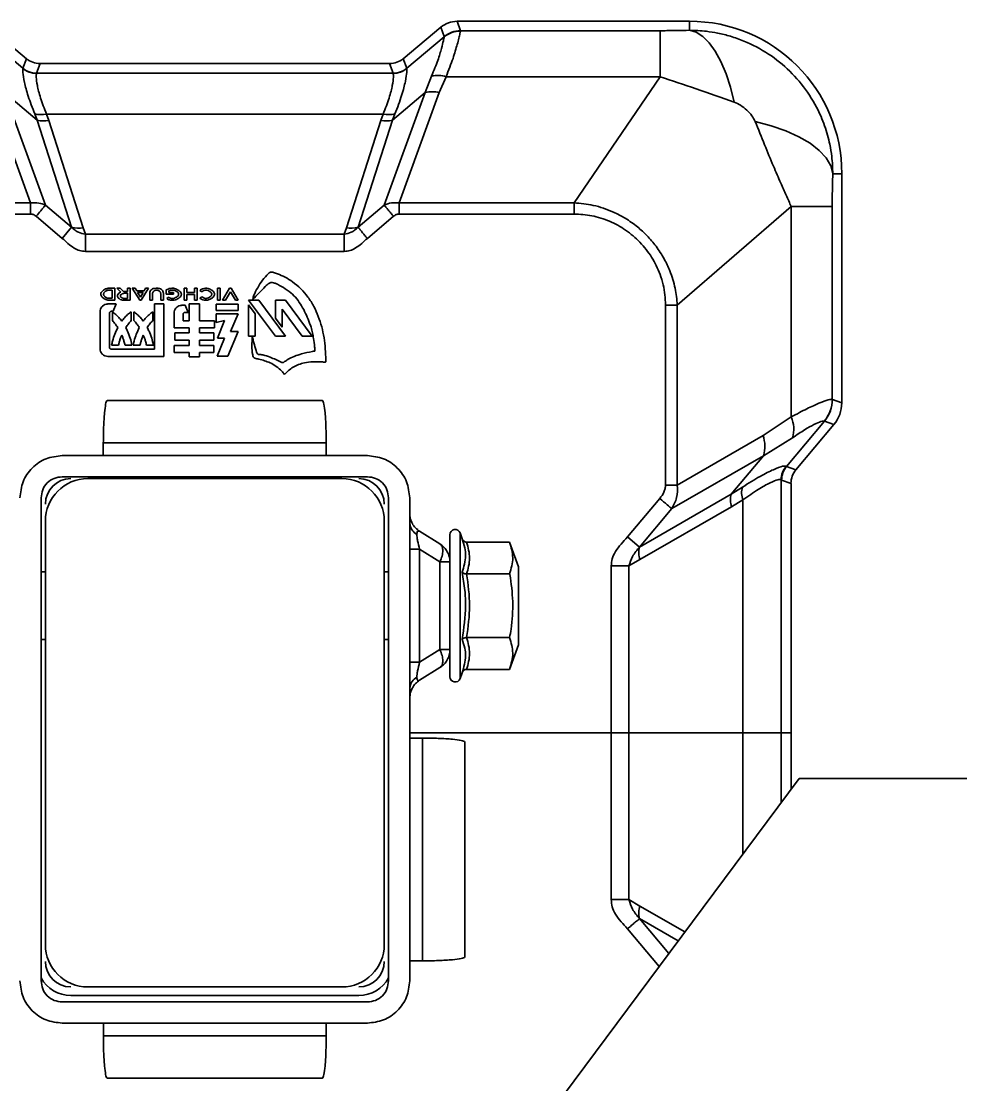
# Model space of a CAD drawing. Header units: millimetres. Extents: x 0 to 420, y 0 to 297.
# Drawn here: x 129.915 to 131.023, y 151.481 to 152.736 of the extents above; entities that cross this region are included whole.
import ezdxf

# ---------------------------------------------------------------- set-up
doc = ezdxf.new("R2010")
doc.units = ezdxf.units.MM

msp = doc.modelspace()

# ---------------------------------------------------------------- linework, layer by layer
at = {"color": 7, "linetype": 'Continuous', "lineweight": 35}
for p, q in [((130.4332, 152.7249), (130.4291, 152.7361)), ((130.7032, 152.7361), (130.4291, 152.7361)), ((130.7032, 152.7254), (130.7032, 152.7361)), ((129.9208, 152.6919), (129.8765, 152.729)), ((130.4098, 152.729), (130.3656, 152.6919)), ((130.4098, 152.729), (130.4139, 152.7179)), ((130.4332, 152.7249), (130.4331, 152.7245)), ((130.4332, 152.7249), (130.6686, 152.7249)), ((130.6686, 152.6706), (130.6686, 152.7249)), ((129.9167, 152.6805), (129.8725, 152.7176)), ((130.4139, 152.7176), (130.3697, 152.6805)), ((130.4139, 152.7179), (130.4139, 152.7176)), ((129.9208, 152.6919), (129.9167, 152.6805)), ((129.9369, 152.6861), (129.9327, 152.6747)), ((130.3495, 152.6861), (129.9369, 152.6861)), ((130.3495, 152.6861), (130.3537, 152.6747)), ((130.3656, 152.6919), (130.3697, 152.6805)), ((129.9166, 152.6804), (129.9167, 152.6805)), ((129.9327, 152.6746), (129.9327, 152.6747)), ((130.3537, 152.6746), (129.9327, 152.6746)), ((130.3537, 152.6746), (130.3537, 152.6747)), ((130.3697, 152.6805), (130.3697, 152.6804)), ((130.3915, 152.6519), (130.3989, 152.6714)), ((130.4162, 152.6706), (130.408, 152.652)), ((130.6686, 152.6706), (130.4162, 152.6706)), ((130.5671, 152.5217), (130.6686, 152.6706)), ((129.9258, 152.5217), (129.8784, 152.652)), ((129.9433, 152.5189), (129.8948, 152.6519)), ((129.8948, 152.6519), (129.9335, 152.6195)), ((130.3431, 152.5189), (130.3915, 152.6519)), ((130.3915, 152.6519), (130.3529, 152.6195)), ((130.408, 152.652), (130.3606, 152.5217)), ((129.9335, 152.6195), (129.9307, 152.6267)), ((129.9446, 152.6264), (129.9473, 152.6189)), ((130.3418, 152.6264), (129.9446, 152.6264)), ((130.3391, 152.6189), (130.3418, 152.6264)), ((130.3557, 152.6267), (130.3529, 152.6195)), ((129.9335, 152.6195), (129.9742, 152.4929)), ((129.9473, 152.6189), (129.988, 152.4924)), ((130.2984, 152.4924), (130.3391, 152.6189)), ((130.3529, 152.6195), (130.3122, 152.4929)), ((130.8725, 152.5561), (130.8832, 152.5561)), ((130.8832, 152.2856), (130.8832, 152.5561)), ((129.9258, 152.5217), (129.7193, 152.5217)), ((129.9742, 152.4929), (129.9433, 152.5189)), ((130.3431, 152.5189), (130.3122, 152.4929)), ((130.5671, 152.5217), (130.3606, 152.5217)), ((130.3606, 152.5217), (130.3606, 152.5085)), ((130.5671, 152.5085), (130.5671, 152.5217)), ((130.689, 152.4011), (130.8235, 152.5172)), ((130.8235, 152.269), (130.8235, 152.5172)), ((130.8718, 152.5172), (130.8718, 152.2898)), ((129.9258, 152.5085), (129.7193, 152.5085)), ((129.9632, 152.4798), (129.9323, 152.5058)), ((130.3541, 152.5058), (130.3232, 152.4798)), ((130.5671, 152.5085), (130.3606, 152.5085)), ((129.9632, 152.4798), (129.9742, 152.4929)), ((129.988, 152.4924), (129.9904, 152.4847)), ((129.9904, 152.4643), (129.9904, 152.4847)), ((130.296, 152.4847), (129.9904, 152.4847)), ((130.296, 152.4847), (130.2984, 152.4924)), ((130.296, 152.4643), (130.296, 152.4847)), ((130.296, 152.4643), (129.9904, 152.4643)), ((130.0174, 152.4208), (130.0251, 152.4208)), ((130.0177, 152.4186), (130.0219, 152.4186)), ((130.0219, 152.409), (130.018, 152.409)), ((130.0219, 152.4186), (130.0219, 152.409)), ((130.0251, 152.4208), (130.0251, 152.4068)), ((130.0277, 152.4208), (130.0316, 152.4208)), ((130.0322, 152.4164), (130.0277, 152.4208)), ((130.0316, 152.4208), (130.0354, 152.4169)), ((130.0363, 152.4169), (130.0401, 152.4169)), ((130.0364, 152.4149), (130.0401, 152.4149)), ((130.0401, 152.4208), (130.0433, 152.4208)), ((130.0401, 152.4169), (130.0401, 152.4208)), ((130.0401, 152.4149), (130.0401, 152.4089)), ((130.0433, 152.4208), (130.0433, 152.4068)), ((130.0457, 152.4208), (130.0491, 152.4208)), ((130.0545, 152.4068), (130.0457, 152.4208)), ((130.0491, 152.4208), (130.051, 152.4177)), ((130.051, 152.4177), (130.0597, 152.4177)), ((130.0553, 152.4102), (130.0521, 152.4157)), ((130.0521, 152.4157), (130.0585, 152.4157)), ((130.0585, 152.4157), (130.0553, 152.4102)), ((130.0649, 152.4208), (130.0561, 152.4068)), ((130.0597, 152.4177), (130.0615, 152.4208)), ((130.0615, 152.4208), (130.0649, 152.4208)), ((130.0664, 152.4068), (130.0664, 152.4152)), ((130.0695, 152.4146), (130.0695, 152.4068)), ((130.0793, 152.4068), (130.0793, 152.4146)), ((130.0825, 152.4152), (130.0825, 152.4068)), ((130.0858, 152.4139), (130.0858, 152.4189)), ((130.0943, 152.4139), (130.0858, 152.4139)), ((130.0865, 152.4087), (130.0886, 152.4104)), ((130.0891, 152.4177), (130.0891, 152.4159)), ((130.0891, 152.4159), (130.0943, 152.4159)), ((130.0943, 152.4159), (130.0943, 152.4139)), ((130.107, 152.4208), (130.1101, 152.4208)), ((130.107, 152.4068), (130.107, 152.4208)), ((130.1101, 152.4208), (130.1101, 152.4158)), ((130.1101, 152.4158), (130.1194, 152.4158)), ((130.1101, 152.4137), (130.1101, 152.4068)), ((130.1194, 152.4137), (130.1101, 152.4137)), ((130.1194, 152.4208), (130.1225, 152.4208)), ((130.1194, 152.4158), (130.1194, 152.4208)), ((130.1194, 152.4068), (130.1194, 152.4137)), ((130.1225, 152.4208), (130.1225, 152.4068)), ((130.128, 152.4167), (130.1255, 152.4183)), ((130.1255, 152.4093), (130.128, 152.4109)), ((130.1462, 152.4068), (130.1462, 152.4208)), ((130.1462, 152.4208), (130.1495, 152.4208)), ((130.1495, 152.4208), (130.1495, 152.4068)), ((130.1521, 152.4068), (130.1607, 152.4208)), ((130.1615, 152.4167), (130.1556, 152.4068)), ((130.1607, 152.4208), (130.1623, 152.4208)), ((130.1674, 152.4068), (130.1615, 152.4167)), ((130.1623, 152.4208), (130.1709, 152.4068)), ((130.0171, 152.4023), (130.0268, 152.4023)), ((130.0251, 152.4068), (130.018, 152.4068)), ((130.0268, 152.4023), (130.0233, 152.3938)), ((130.0433, 152.4068), (130.0354, 152.4068)), ((130.0401, 152.4089), (130.0359, 152.4089)), ((130.0561, 152.4068), (130.0545, 152.4068)), ((130.0695, 152.4068), (130.0664, 152.4068)), ((130.072, 152.4023), (130.083, 152.4023)), ((130.072, 152.3489), (130.072, 152.4023)), ((130.0825, 152.4068), (130.0793, 152.4068)), ((130.083, 152.4023), (130.083, 152.3404)), ((130.1044, 152.4008), (130.1082, 152.4008)), ((130.1101, 152.4068), (130.107, 152.4068)), ((130.1082, 152.4008), (130.1119, 152.3924)), ((130.1131, 152.4023), (130.125, 152.4023)), ((130.1131, 152.3824), (130.1131, 152.4023)), ((130.1225, 152.4068), (130.1194, 152.4068)), ((130.125, 152.4023), (130.125, 152.3824)), ((130.1446, 152.3946), (130.1446, 152.4022)), ((130.1446, 152.4022), (130.1706, 152.4022)), ((130.1495, 152.4068), (130.1462, 152.4068)), ((130.1556, 152.4068), (130.1521, 152.4068)), ((130.1709, 152.4068), (130.1674, 152.4068)), ((130.1706, 152.4022), (130.1706, 152.3946)), ((130.1831, 152.4068), (130.195, 152.4068)), ((130.2147, 152.3642), (130.1831, 152.4068)), ((130.1831, 152.3642), (130.1831, 152.4015)), ((130.1831, 152.4015), (130.191, 152.3908)), ((130.195, 152.4068), (130.2266, 152.3642)), ((130.2147, 152.4068), (130.2266, 152.4068)), ((130.2147, 152.3855), (130.2147, 152.4068)), ((130.2266, 152.4068), (130.2581, 152.3642)), ((130.6751, 152.4011), (130.689, 152.4011)), ((130.6751, 152.1886), (130.6751, 152.4011)), ((130.689, 152.1886), (130.689, 152.4011)), ((130.0077, 152.3499), (130.0077, 152.3929)), ((130.0187, 152.3911), (130.0187, 152.3516)), ((130.0233, 152.3938), (130.0215, 152.3938)), ((130.0223, 152.3827), (130.0223, 152.3929)), ((130.0445, 152.3929), (130.0445, 152.3827)), ((130.0477, 152.3827), (130.0477, 152.3929)), ((130.0699, 152.3929), (130.0699, 152.3827)), ((130.0951, 152.374), (130.0951, 152.3914)), ((130.1058, 152.39), (130.1058, 152.3824)), ((130.1119, 152.3924), (130.1084, 152.3924)), ((130.1706, 152.3946), (130.1446, 152.3946)), ((130.1446, 152.3905), (130.1706, 152.3905)), ((130.1446, 152.3803), (130.1446, 152.3905)), ((130.1706, 152.3905), (130.1618, 152.3697)), ((130.191, 152.3908), (130.191, 152.3642)), ((130.2226, 152.3748), (130.2147, 152.3855)), ((130.2463, 152.3642), (130.2226, 152.3961)), ((130.2226, 152.3961), (130.2226, 152.3748)), ((130.1131, 152.374), (130.0951, 152.374)), ((130.1058, 152.3824), (130.1131, 152.3824)), ((130.1131, 152.3682), (130.1131, 152.374)), ((130.125, 152.3824), (130.1427, 152.3824)), ((130.125, 152.374), (130.125, 152.3682)), ((130.1427, 152.374), (130.125, 152.374)), ((130.1427, 152.3824), (130.1427, 152.374)), ((130.1548, 152.3827), (130.1446, 152.3803)), ((130.1463, 152.3619), (130.1548, 152.3827)), ((130.0959, 152.3682), (130.1131, 152.3682)), ((130.0959, 152.3595), (130.0959, 152.3682)), ((130.1131, 152.3595), (130.0959, 152.3595)), ((130.1131, 152.3534), (130.1131, 152.3595)), ((130.125, 152.3682), (130.1419, 152.3682)), ((130.125, 152.3595), (130.125, 152.3534)), ((130.1419, 152.3595), (130.125, 152.3595)), ((130.1419, 152.3682), (130.1419, 152.3595)), ((130.146, 152.3406), (130.1548, 152.3619)), ((130.1548, 152.3619), (130.1463, 152.3619)), ((130.1706, 152.3697), (130.1586, 152.3406)), ((130.1618, 152.3697), (130.1706, 152.3697)), ((130.191, 152.3642), (130.1831, 152.3642)), ((130.2266, 152.3642), (130.2147, 152.3642)), ((130.2581, 152.3642), (130.2463, 152.3642)), ((130.0295, 152.3536), (130.0214, 152.3536)), ((130.0215, 152.3489), (130.072, 152.3489)), ((130.0454, 152.3536), (130.0372, 152.3536)), ((130.055, 152.3536), (130.0468, 152.3536)), ((130.0708, 152.3536), (130.0626, 152.3536)), ((130.0951, 152.3534), (130.1131, 152.3534)), ((130.0951, 152.345), (130.0951, 152.3534)), ((130.125, 152.3534), (130.142, 152.3534)), ((130.142, 152.3534), (130.142, 152.345)), ((130.083, 152.3404), (130.0171, 152.3404)), ((130.1131, 152.345), (130.0951, 152.345)), ((130.1131, 152.3401), (130.1131, 152.345)), ((130.125, 152.3401), (130.1131, 152.3401)), ((130.125, 152.345), (130.125, 152.3401)), ((130.142, 152.345), (130.125, 152.345)), ((130.1586, 152.3406), (130.146, 152.3406)), ((130.27, 152.2883), (130.0162, 152.2883)), ((130.27, 152.2883), (130.2701, 152.2883)), ((130.872, 152.2897), (130.8718, 152.2898)), ((130.872, 152.2897), (130.8832, 152.2856)), ((130.7902, 152.247), (130.8235, 152.269)), ((130.8179, 152.2106), (130.8627, 152.264)), ((130.829, 152.2065), (130.8738, 152.2599)), ((130.8627, 152.264), (130.8624, 152.2641)), ((130.8627, 152.264), (130.8738, 152.2599)), ((130.689, 152.1886), (130.7902, 152.247)), ((130.0116, 152.2383), (130.2746, 152.2383)), ((130.0116, 152.2383), (130.0116, 152.2233)), ((130.2746, 152.2383), (130.2746, 152.2233)), ((130.2747, 152.2383), (130.2747, 152.2233)), ((130.7907, 152.2232), (130.825, 152.2443)), ((129.9632, 152.2233), (130.3232, 152.2233)), ((130.6825, 152.1607), (130.7907, 152.2232)), ((130.7527, 152.1778), (130.7907, 152.2232)), ((130.8175, 152.2108), (130.8179, 152.2106)), ((130.8179, 152.2106), (130.829, 152.2065)), ((130.3232, 152.1983), (129.9632, 152.1983)), ((130.2932, 152.1961), (129.9932, 152.1961)), ((130.6751, 152.1886), (130.689, 152.1886)), ((130.7527, 152.1778), (130.7658, 152.1861)), ((130.8116, 151.8961), (130.8116, 152.1948)), ((130.812, 152.1945), (130.8116, 152.1948)), ((130.812, 152.1945), (130.8232, 152.1905)), ((130.8232, 152.1905), (130.8232, 151.8961)), ((129.9382, 152.1733), (129.9382, 151.6033)), ((130.3482, 152.1733), (130.3482, 151.6033)), ((130.3732, 152.1733), (130.3732, 151.6033)), ((130.6303, 152.1273), (130.6683, 152.1726)), ((130.6445, 152.1154), (130.7527, 152.1778)), ((130.7663, 152.171), (130.753, 152.163)), ((130.7663, 151.8961), (130.7663, 152.171)), ((130.6445, 152.1154), (130.6825, 152.1607)), ((130.753, 152.163), (130.6448, 152.1005)), ((129.9432, 152.1461), (129.9432, 151.6461)), ((130.3432, 151.6461), (130.3432, 152.1461)), ((130.3747, 152.146), (130.3734, 152.1522)), ((130.3757, 152.1443), (130.3739, 152.1492)), ((130.3842, 152.1343), (130.3824, 152.1358)), ((130.3844, 152.134), (130.3849, 152.134)), ((130.3849, 152.134), (130.4089, 152.119)), ((130.4207, 152.0978), (130.4207, 152.1299)), ((130.4352, 152.1252), (130.4327, 152.132)), ((130.4327, 151.9601), (130.4327, 152.132)), ((130.4404, 152.1211), (130.4911, 152.1211)), ((130.5017, 152.0921), (130.4911, 152.1211)), ((130.6303, 152.1273), (130.6445, 152.1154)), ((130.3849, 152.1128), (130.3849, 151.9793)), ((130.3849, 152.1128), (130.4089, 152.0978)), ((130.4089, 151.9943), (130.4089, 152.0978)), ((130.4089, 152.0978), (130.4207, 152.0978)), ((130.4207, 151.9943), (130.4207, 152.0978)), ((130.6448, 152.1005), (130.6319, 152.0931)), ((129.9432, 152.0861), (129.9382, 152.0861)), ((130.3482, 152.0861), (130.3432, 152.0861)), ((130.4404, 152.0836), (130.4911, 152.0836)), ((130.5017, 152.0921), (130.5017, 152.0001)), ((130.611, 152.0931), (130.6319, 152.0931)), ((130.611, 151.8961), (130.611, 152.0931)), ((130.6319, 151.8961), (130.6319, 152.0931)), ((130.4404, 152.0085), (130.4911, 152.0085)), ((129.9382, 152.0061), (129.9432, 152.0061)), ((130.3432, 152.0061), (130.3482, 152.0061)), ((130.4911, 151.971), (130.5017, 152.0001)), ((130.3849, 151.9793), (130.4089, 151.9943)), ((130.4089, 151.9943), (130.4207, 151.9943)), ((130.4207, 151.9622), (130.4207, 151.9943)), ((130.3849, 151.9581), (130.4089, 151.9731)), ((130.4404, 151.971), (130.4911, 151.971)), ((130.4327, 151.9601), (130.4352, 151.9669)), ((130.3734, 151.9399), (130.3747, 151.9461)), ((130.3739, 151.9429), (130.3757, 151.9478)), ((130.3738, 151.9439), (130.3732, 151.937)), ((130.3736, 151.9398), (130.3739, 151.9422)), ((130.611, 151.8961), (130.3732, 151.8961)), ((130.3732, 151.8961), (130.611, 151.8961)), ((130.611, 151.6991), (130.611, 151.8961)), ((130.611, 151.8961), (130.6319, 151.8961)), ((130.6319, 151.8961), (130.611, 151.8961)), ((130.6319, 151.6991), (130.6319, 151.8961)), ((130.6319, 151.8961), (130.7663, 151.8961)), ((130.7663, 151.8961), (130.6319, 151.8961)), ((130.7663, 151.8961), (130.8116, 151.8961)), ((130.8116, 151.8961), (130.7663, 151.8961)), ((130.7663, 151.8961), (130.7663, 151.7528)), ((130.8116, 151.8961), (130.8232, 151.8961)), ((130.8232, 151.8961), (130.8116, 151.8961)), ((130.8116, 151.8136), (130.8116, 151.8961)), ((130.8232, 151.8291), (130.8232, 151.8961)), ((130.3882, 151.8899), (130.3732, 151.8899)), ((130.3882, 151.8899), (130.3882, 151.6269)), ((130.4382, 151.6315), (130.4382, 151.8852)), ((130.833, 151.8422), (130.197, 150.9887)), ((137.487, 151.8422), (130.833, 151.8422)), ((130.611, 151.6991), (130.6319, 151.6991)), ((130.6448, 151.6916), (130.6319, 151.6991)), ((130.6979, 151.661), (130.6448, 151.6916)), ((130.679, 151.6356), (130.6445, 151.6767)), ((130.6445, 151.6767), (130.6901, 151.6504)), ((130.6676, 151.6203), (130.6303, 151.6648)), ((130.3882, 151.6269), (130.3732, 151.6269)), ((129.9932, 151.5961), (130.2932, 151.5961)), ((130.3132, 151.5861), (129.9732, 151.5861)), ((129.9632, 151.5783), (130.3232, 151.5783)), ((130.3232, 151.5533), (129.9632, 151.5533)), ((130.0117, 151.5383), (130.0117, 151.5533)), ((130.2746, 151.5383), (130.2746, 151.5533)), ((130.2747, 151.5383), (130.2747, 151.5533)), ((130.2746, 151.5383), (130.0117, 151.5383)), ((130.0163, 151.4883), (130.27, 151.4883)), ((130.2701, 151.4883), (130.27, 151.4883))]:
    msp.add_line(p, q, dxfattribs=at)
at = {"color": 7, "linetype": 'Continuous', "lineweight": 35, "flags": 128}
for points in [[(130.7563, 152.6405), (130.7518, 152.6581), (130.7465, 152.6742), (130.7404, 152.6885), (130.7338, 152.7006), (130.7266, 152.7106), (130.719, 152.7181), (130.7112, 152.7231), (130.7032, 152.7254)], [(130.7809, 152.6177), (130.7998, 152.6127), (130.8171, 152.6067), (130.8325, 152.5998), (130.8457, 152.592), (130.8565, 152.5836), (130.8647, 152.5747), (130.87, 152.5655), (130.8725, 152.5561)], [(130.6683, 152.1726), (130.6706, 152.1707), (130.6728, 152.1689), (130.6749, 152.1671), (130.6769, 152.1654), (130.6787, 152.1639), (130.6802, 152.1626), (130.6815, 152.1616), (130.6825, 152.1607)]]:
    msp.add_lwpolyline(points, dxfattribs=at)
at = {"color": 7, "linetype": 'Continuous', "lineweight": 35}
for centre, radius, start, end in [((130.7032, 152.5561), 0.18, 360, 90), ((130.4332, 152.6949), 0.03, 90.0586, 129.9414), ((130.4331, 152.6945), 0.03, 89.859, 129.7499), ((129.9327, 152.6996), 0.025, 230.0357, 269.9067), ((129.9328, 152.6997), 0.025, 230.0586, 269.9414), ((130.3536, 152.6997), 0.025, 270.0586, 309.9414), ((130.3537, 152.6996), 0.025, 270.0933, 309.9643), ((130.4061, 152.6392), 0.033, 72.1572, 102.5019), ((130.4001, 152.6166), 0.0363, 77.3368, 103.5701), ((129.9382, 152.655), 0.0292, 254.9938, 282.6645), ((130.3482, 152.655), 0.0292, 257.3355, 285.0062), ((129.9416, 152.6485), 0.0302, 254.4497, 280.7966), ((130.3448, 152.6485), 0.0302, 259.2034, 285.5503), ((129.9823, 152.522), 0.0302, 254.4498, 280.7965), ((130.3041, 152.522), 0.0302, 259.2033, 285.5504), ((130.8317, 152.2899), 0.0401, 320.0076, 359.8731), ((130.832, 152.2897), 0.0401, 320.0586, 359.9414), ((130.7911, 152.2546), 0.0354, 343.0377, 23.8627), ((130.7522, 152.2343), 0.0401, 343.9657, 18.5164), ((130.8366, 152.1947), 0.025, 139.9679, 179.8339), ((130.8371, 152.1945), 0.025, 140.0586, 179.9414), ((129.9932, 152.1461), 0.05, 90, 180), ((129.9732, 152.1661), 0.03, 90, 180), ((130.2932, 152.1461), 0.05, 0, 90), ((130.3132, 152.1661), 0.03, 0, 90), ((130.7889, 152.1794), 0.024, 163.7993, 200.3661), ((130.7768, 152.1709), 0.0251, 163.9657, 198.5164), ((130.4269, 152.1299), 0.00619, 20, 180), ((130.6686, 152.1084), 0.0251, 163.9657, 198.5164), ((130.4269, 151.9622), 0.00619, 180, 340), ((130.6686, 151.6837), 0.0251, 161.4836, 196.0343), ((129.9932, 151.6461), 0.05, 180, 270), ((130.2932, 151.6461), 0.05, 270, 0), ((129.9732, 151.6261), 0.03, 180, 270), ((130.3132, 151.6261), 0.03, 270, 0), ((129.9732, 151.6261), 0.04, 208.955, 270), ((130.3132, 151.6261), 0.04, 270, 331.045)]:
    msp.add_arc(centre, radius, start, end, dxfattribs=at)
for centre, major_axis, start_param, end_param in [((130.4291, 152.706), (0.0103, -0.0282), 2.793026, 3.49016), ((129.9369, 152.7111), (0.0086, 0.0235), 2.793026, 3.49016), ((130.3495, 152.7111), (0.0086, -0.0235), 5.934618, 6.631752), ((130.8431, 152.2856), (0.0376, -0.0137), 5.934618, 6.631752), ((130.8482, 152.1904), (0.0235, -0.0086), 2.793026, 3.49016)]:
    msp.add_ellipse(centre, major_axis=major_axis, ratio=0.998448, start_param=start_param, end_param=end_param, dxfattribs=at)
for points, knots in [([(130.4331, 152.7245), (130.433, 152.7237), (130.4326, 152.722), (130.4313, 152.7164), (130.4295, 152.7094), (130.4271, 152.7012), (130.4235, 152.6893), (130.4191, 152.6782), (130.4162, 152.6706)], [0, 0, 0, 0, 0.166395, 0.326802, 0.479925, 0.610174, 0.735331, 1, 1, 1, 1]), ([(130.6686, 152.7249), (130.6713, 152.7249), (130.678, 152.725), (130.6896, 152.7251), (130.6983, 152.7253), (130.7032, 152.7254)], [0, 0, 0, 0, 0.2265988, 0.561025, 1, 1, 1, 1]), ([(130.7032, 152.7254), (130.71, 152.7252), (130.7212, 152.7248), (130.7374, 152.7221), (130.7522, 152.7185), (130.7728, 152.7112), (130.7971, 152.6983), (130.8225, 152.6778), (130.8436, 152.6527), (130.8561, 152.6301), (130.863, 152.6127), (130.8664, 152.6018), (130.8693, 152.5897), (130.8719, 152.5745), (130.8723, 152.5629), (130.8725, 152.5561)], [0, 0, 0, 0, 0.0764427, 0.1262367, 0.1853464, 0.2486732, 0.3718969, 0.4934184, 0.6155481, 0.7392606, 0.7832919, 0.8263377, 0.8683979, 0.9232224, 1, 1, 1, 1]), ([(130.3989, 152.6714), (130.4004, 152.6747), (130.4032, 152.6812), (130.4064, 152.6899), (130.4089, 152.6976), (130.4112, 152.706), (130.4132, 152.714), (130.4136, 152.7164), (130.4139, 152.7176)], [0, 0, 0, 0, 0.128995, 0.260465, 0.386664, 0.51504, 0.752772, 1, 1, 1, 1]), ([(129.9307, 152.6267), (129.9279, 152.6339), (129.9223, 152.6483), (129.9182, 152.665), (129.9162, 152.6768), (129.9165, 152.6792), (129.9166, 152.6804)], [0, 0, 0, 0, 0.247618, 0.49308, 0.751102, 1, 1, 1, 1]), ([(129.9327, 152.6746), (129.9325, 152.6734), (129.932, 152.6713), (129.9335, 152.6608), (129.9368, 152.6462), (129.942, 152.633), (129.9446, 152.6264)], [0, 0, 0, 0, 0.262701, 0.501004, 0.750686, 1, 1, 1, 1]), ([(130.3418, 152.6264), (130.3444, 152.633), (130.3496, 152.6462), (130.3529, 152.6608), (130.3543, 152.6713), (130.3539, 152.6734), (130.3537, 152.6746)], [0, 0, 0, 0, 0.249344, 0.499045, 0.737295, 1, 1, 1, 1]), ([(130.3697, 152.6804), (130.3699, 152.6793), (130.3702, 152.677), (130.3683, 152.6657), (130.3644, 152.6492), (130.3587, 152.6343), (130.3557, 152.6267)], [0, 0, 0, 0, 0.2474427, 0.4865597, 0.7402703, 1, 1, 1, 1]), ([(130.7563, 152.6405), (130.7413, 152.6458), (130.712, 152.6562), (130.6828, 152.6659), (130.6686, 152.6706)], [0, 0, 0, 0, 0.513929, 1, 1, 1, 1]), ([(130.7809, 152.6177), (130.7797, 152.62), (130.7771, 152.625), (130.7711, 152.6314), (130.7641, 152.637), (130.7588, 152.6394), (130.7563, 152.6405)], [0, 0, 0, 0, 0.228464, 0.490672, 0.757738, 1, 1, 1, 1]), ([(130.8235, 152.5172), (130.8215, 152.5217), (130.8174, 152.5307), (130.8118, 152.5434), (130.8068, 152.555), (130.8003, 152.5701), (130.7916, 152.5912), (130.7846, 152.6086), (130.7809, 152.6177)], [0, 0, 0, 0, 0.140816, 0.284488, 0.382285, 0.482496, 0.729213, 1, 1, 1, 1]), ([(130.8725, 152.5561), (130.8723, 152.5471), (130.872, 152.5359), (130.8718, 152.5231), (130.8718, 152.5192), (130.8718, 152.5177), (130.8718, 152.5172)], [0, 0, 0, 0, 0.712288, 0.891315, 0.960245, 1, 1, 1, 1]), ([(129.9433, 152.5189), (129.9407, 152.52), (129.9353, 152.5222), (129.9291, 152.5219), (129.9258, 152.5217)], [0, 0, 0, 0, 0.466493, 1, 1, 1, 1]), ([(130.3606, 152.5217), (130.3576, 152.5219), (130.3514, 152.5222), (130.3459, 152.5201), (130.3431, 152.5189)], [0, 0, 0, 0, 0.487848, 1, 1, 1, 1]), ([(129.9258, 152.5217), (129.9258, 152.5197), (129.9258, 152.5158), (129.9258, 152.5109), (129.9258, 152.5085)], [0, 0, 0, 0, 0.506963, 1, 1, 1, 1]), ([(129.9433, 152.5189), (129.9426, 152.5182), (129.9413, 152.5167), (129.9386, 152.5134), (129.9355, 152.5097), (129.9333, 152.5071), (129.9323, 152.5058)], [0, 0, 0, 0, 0.245847, 0.499999, 0.754151, 1, 1, 1, 1]), ([(130.3541, 152.5058), (130.353, 152.5071), (130.3508, 152.5097), (130.3478, 152.5134), (130.345, 152.5167), (130.3438, 152.5182), (130.3431, 152.5189)], [0, 0, 0, 0, 0.245849, 0.500001, 0.754152, 1, 1, 1, 1]), ([(130.689, 152.4011), (130.6884, 152.4077), (130.687, 152.4215), (130.6812, 152.4398), (130.6735, 152.4563), (130.6644, 152.4704), (130.6537, 152.4829), (130.6416, 152.4941), (130.6283, 152.5034), (130.6109, 152.5125), (130.5907, 152.5195), (130.5747, 152.521), (130.5671, 152.5217)], [0, 0, 0, 0, 0.105818, 0.221247, 0.303726, 0.397637, 0.486458, 0.56599, 0.660847, 0.744444, 0.877991, 1, 1, 1, 1]), ([(130.8235, 152.5172), (130.8302, 152.5172), (130.8438, 152.5172), (130.8585, 152.5172), (130.8687, 152.5172), (130.8708, 152.5172), (130.8718, 152.5172)], [0, 0, 0, 0, 0.247804, 0.5, 0.752196, 1, 1, 1, 1]), ([(130.8716, 152.5172), (130.8716, 152.5173), (130.8717, 152.5174), (130.8717, 152.5181), (130.8718, 152.5188), (130.8718, 152.5194)], [0, 0, 0, 0, 0.207126, 0.438229, 1, 1, 1, 1]), ([(129.9258, 152.5085), (129.9264, 152.5085), (129.9275, 152.5084), (129.9298, 152.5076), (129.9313, 152.5066), (129.9323, 152.5058)], [0, 0, 0, 0, 0.232062, 0.478453, 1, 1, 1, 1]), ([(130.3541, 152.5058), (130.3551, 152.5066), (130.3566, 152.5076), (130.3589, 152.5084), (130.36, 152.5085), (130.3606, 152.5085)], [0, 0, 0, 0, 0.5217825, 0.7693247, 1, 1, 1, 1]), ([(130.6751, 152.4011), (130.6749, 152.4051), (130.6747, 152.4131), (130.6725, 152.4253), (130.6679, 152.4405), (130.6594, 152.4579), (130.6454, 152.4756), (130.6285, 152.49), (130.6092, 152.5006), (130.5885, 152.5073), (130.5741, 152.5081), (130.5671, 152.5085)], [0, 0, 0, 0, 0.070722, 0.143758, 0.21913, 0.352151, 0.485358, 0.616819, 0.745052, 0.874872, 1, 1, 1, 1]), ([(129.9904, 152.4847), (129.9877, 152.4853), (129.9834, 152.4862), (129.9779, 152.4893), (129.9755, 152.4917), (129.9742, 152.4929)], [0, 0, 0, 0, 0.4521486, 0.7055371, 1, 1, 1, 1]), ([(130.3122, 152.4929), (130.3109, 152.4917), (130.3085, 152.4893), (130.303, 152.4862), (130.2987, 152.4853), (130.296, 152.4847)], [0, 0, 0, 0, 0.294463, 0.547852, 1, 1, 1, 1]), ([(130.3232, 152.4798), (130.3221, 152.4811), (130.3199, 152.4838), (130.3168, 152.4874), (130.3141, 152.4907), (130.3128, 152.4922), (130.3122, 152.4929)], [0, 0, 0, 0, 0.245848, 0.5, 0.754152, 1, 1, 1, 1]), ([(129.9904, 152.4643), (129.9882, 152.4646), (129.9835, 152.465), (129.9737, 152.4698), (129.9676, 152.4757), (129.9632, 152.4798)], [0, 0, 0, 0, 0.209288, 0.438923, 1, 1, 1, 1]), ([(130.3232, 152.4798), (130.3188, 152.4757), (130.3127, 152.4698), (130.3029, 152.465), (130.2982, 152.4646), (130.296, 152.4643)], [0, 0, 0, 0, 0.5586189, 0.7893395, 1, 1, 1, 1]), ([(130.188, 152.4077), (130.1884, 152.4094), (130.1897, 152.4142), (130.1937, 152.4217), (130.1993, 152.4305), (130.204, 152.4356), (130.2064, 152.4382)], [0, 0, 0, 0, 0.1388678, 0.4177217, 0.7063331, 1, 1, 1, 1]), ([(130.2064, 152.4382), (130.2069, 152.4387), (130.2078, 152.4395), (130.2094, 152.44), (130.2109, 152.44), (130.2118, 152.4397), (130.2123, 152.4396)], [0, 0, 0, 0, 0.319453, 0.543111, 0.766311, 1, 1, 1, 1]), ([(130.2123, 152.4396), (130.2139, 152.4391), (130.2218, 152.4364), (130.237, 152.4285), (130.2511, 152.4142), (130.2602, 152.3996), (130.2656, 152.3877), (130.2695, 152.3753), (130.2733, 152.3581), (130.2738, 152.3449), (130.2742, 152.336)], [0, 0, 0, 0, 0.03865, 0.194338, 0.392706, 0.493149, 0.593544, 0.693896, 0.794211, 1, 1, 1, 1]), ([(130.2568, 152.3749), (130.2562, 152.3765), (130.2535, 152.3844), (130.2488, 152.3952), (130.2416, 152.4064), (130.2326, 152.4169), (130.2223, 152.423), (130.2139, 152.427), (130.2113, 152.4278), (130.2092, 152.4277), (130.2062, 152.4263), (130.1992, 152.4193), (130.1929, 152.4128), (130.188, 152.4077)], [0, 0, 0, 0, 0.048169, 0.241379, 0.33788, 0.433916, 0.639701, 0.675797, 0.701807, 0.718369, 0.734888, 0.796355, 1, 1, 1, 1]), ([(130.018, 152.4068), (130.0172, 152.4069), (130.015, 152.4071), (130.0121, 152.4086), (130.01, 152.4106), (130.009, 152.4122), (130.0086, 152.4136), (130.0088, 152.4151), (130.0098, 152.4169), (130.0119, 152.4189), (130.0146, 152.4204), (130.0167, 152.4207), (130.0174, 152.4208)], [0, 0, 0, 0, 0.103068, 0.272975, 0.380129, 0.450745, 0.504132, 0.557726, 0.630958, 0.750137, 0.907593, 1, 1, 1, 1]), ([(130.018, 152.409), (130.0174, 152.4091), (130.016, 152.4092), (130.0141, 152.4103), (130.0127, 152.4116), (130.012, 152.4128), (130.0118, 152.4138), (130.0121, 152.4149), (130.0128, 152.4162), (130.0142, 152.4175), (130.016, 152.4184), (130.0172, 152.4185), (130.0177, 152.4186)], [0, 0, 0, 0, 0.107522, 0.269023, 0.38047, 0.452163, 0.50862, 0.565188, 0.646662, 0.775363, 0.910485, 1, 1, 1, 1]), ([(130.0354, 152.4068), (130.0346, 152.4069), (130.0327, 152.4071), (130.0306, 152.4082), (130.0291, 152.4096), (130.0284, 152.4107), (130.0282, 152.4118), (130.0284, 152.4129), (130.0291, 152.4143), (130.0304, 152.4157), (130.0316, 152.4162), (130.0322, 152.4164)], [0, 0, 0, 0, 0.147974, 0.353463, 0.450206, 0.530143, 0.591907, 0.65363, 0.750939, 0.887099, 1, 1, 1, 1]), ([(130.0359, 152.4089), (130.0355, 152.4089), (130.0347, 152.409), (130.0339, 152.4094), (130.0333, 152.4097), (130.0329, 152.41), (130.0326, 152.4103), (130.0321, 152.4107), (130.0318, 152.4112), (130.0317, 152.4117), (130.0317, 152.412), (130.0317, 152.4124), (130.0319, 152.4128), (130.0322, 152.4132), (130.0325, 152.4135), (130.0329, 152.4137), (130.0332, 152.4139), (130.0336, 152.4142), (130.0339, 152.4143), (130.0343, 152.4145), (130.0347, 152.4146), (130.0351, 152.4148), (130.0355, 152.4148), (130.0359, 152.4149), (130.0362, 152.4149), (130.0364, 152.4149)], [0, 0, 0, 0, 0.104931, 0.188559, 0.230252, 0.271948, 0.313654, 0.355384, 0.425825, 0.468883, 0.490273, 0.510955, 0.563746, 0.591003, 0.644663, 0.671402, 0.698138, 0.751654, 0.778385, 0.805115, 0.858613, 0.885344, 0.912077, 0.955815, 1, 1, 1, 1]), ([(130.0354, 152.4169), (130.0355, 152.4169), (130.0356, 152.4169), (130.0359, 152.4169), (130.0361, 152.4169), (130.0363, 152.4169)], [0, 0, 0, 0, 0.253407, 0.506797, 1, 1, 1, 1]), ([(130.0664, 152.4152), (130.0664, 152.4156), (130.0665, 152.4166), (130.0673, 152.4182), (130.0687, 152.4196), (130.0709, 152.4207), (130.0741, 152.421), (130.0773, 152.4209), (130.08, 152.4198), (130.0815, 152.4183), (130.0823, 152.4166), (130.0824, 152.4156), (130.0825, 152.4152)], [0, 0, 0, 0, 0.057396, 0.142461, 0.228893, 0.320305, 0.471061, 0.658867, 0.756094, 0.853964, 0.944424, 1, 1, 1, 1]), ([(130.0793, 152.4146), (130.0793, 152.4149), (130.0792, 152.4157), (130.0785, 152.4169), (130.0773, 152.418), (130.0756, 152.4187), (130.0738, 152.4188), (130.0721, 152.4183), (130.0708, 152.4173), (130.0699, 152.4162), (130.0696, 152.4152), (130.0695, 152.4147), (130.0695, 152.4146)], [0, 0, 0, 0, 0.075155, 0.16832, 0.291124, 0.415852, 0.54785, 0.661465, 0.788026, 0.890381, 0.967538, 1, 1, 1, 1]), ([(130.0858, 152.4189), (130.0874, 152.4196), (130.0901, 152.421), (130.0948, 152.421), (130.0988, 152.4196), (130.1016, 152.4177), (130.1031, 152.416), (130.1037, 152.4147), (130.1038, 152.4135), (130.1034, 152.4122), (130.1023, 152.4105), (130.0996, 152.4084), (130.0959, 152.4068), (130.0917, 152.4065), (130.0886, 152.4074), (130.0871, 152.4083), (130.0865, 152.4087)], [0, 0, 0, 0, 0.120432, 0.213162, 0.331684, 0.413005, 0.455865, 0.488872, 0.514902, 0.540892, 0.583063, 0.658706, 0.781016, 0.867724, 0.954736, 1, 1, 1, 1]), ([(130.0886, 152.4104), (130.0893, 152.4099), (130.0907, 152.4091), (130.0932, 152.4087), (130.0958, 152.4092), (130.0979, 152.4102), (130.0994, 152.4115), (130.1002, 152.4125), (130.1005, 152.4135), (130.1004, 152.4145), (130.0998, 152.4156), (130.0985, 152.4171), (130.0963, 152.4183), (130.0935, 152.419), (130.0911, 152.4186), (130.0897, 152.418), (130.0891, 152.4177)], [0, 0, 0, 0, 0.0898702, 0.1765378, 0.2630266, 0.3624462, 0.4231792, 0.4700992, 0.5009819, 0.5320676, 0.57022, 0.6335218, 0.742023, 0.8362584, 0.9311978, 1, 1, 1, 1]), ([(130.1255, 152.4183), (130.1265, 152.419), (130.1284, 152.4204), (130.132, 152.4211), (130.1359, 152.4206), (130.1391, 152.4191), (130.1415, 152.4171), (130.1426, 152.4156), (130.143, 152.4141), (130.1429, 152.4128), (130.1421, 152.4112), (130.1401, 152.4091), (130.1367, 152.4073), (130.1326, 152.4064), (130.1289, 152.4071), (130.1267, 152.4083), (130.1257, 152.4092), (130.1255, 152.4093)], [0, 0, 0, 0, 0.08519, 0.168963, 0.246186, 0.360946, 0.418211, 0.462463, 0.491745, 0.521214, 0.557381, 0.617071, 0.720017, 0.827682, 0.905205, 0.982624, 1, 1, 1, 1]), ([(130.128, 152.4109), (130.1286, 152.4104), (130.1298, 152.4094), (130.132, 152.4088), (130.1345, 152.409), (130.1367, 152.4099), (130.1384, 152.4113), (130.1393, 152.4125), (130.1396, 152.4135), (130.1396, 152.4145), (130.139, 152.4157), (130.1376, 152.417), (130.1354, 152.4183), (130.1327, 152.4189), (130.1303, 152.4184), (130.1289, 152.4175), (130.1282, 152.4169), (130.128, 152.4167)], [0, 0, 0, 0, 0.079836, 0.158698, 0.232948, 0.337554, 0.41275, 0.456024, 0.489191, 0.522624, 0.56103, 0.622793, 0.723203, 0.826712, 0.901133, 0.975506, 1, 1, 1, 1]), ([(130.0077, 152.3929), (130.0078, 152.394), (130.008, 152.3961), (130.0096, 152.3989), (130.012, 152.401), (130.0147, 152.4021), (130.0164, 152.4022), (130.0171, 152.4023)], [0, 0, 0, 0, 0.217033, 0.432668, 0.640579, 0.859649, 1, 1, 1, 1]), ([(130.0951, 152.3914), (130.0952, 152.3925), (130.0954, 152.3946), (130.097, 152.3974), (130.0994, 152.3995), (130.102, 152.4006), (130.1037, 152.4007), (130.1044, 152.4008)], [0, 0, 0, 0, 0.218278, 0.435149, 0.644163, 0.864466, 1, 1, 1, 1]), ([(130.0215, 152.3938), (130.0212, 152.3937), (130.0205, 152.3937), (130.0196, 152.3932), (130.019, 152.3924), (130.0188, 152.3917), (130.0188, 152.3913), (130.0187, 152.3911)], [0, 0, 0, 0, 0.23459, 0.4696301, 0.6836997, 0.8787885, 1, 1, 1, 1]), ([(130.0223, 152.3929), (130.0236, 152.3919), (130.0264, 152.3899), (130.0301, 152.3863), (130.0323, 152.3836), (130.0334, 152.3822)], [0, 0, 0, 0, 0.3225082, 0.6590596, 1, 1, 1, 1]), ([(130.0334, 152.3822), (130.0344, 152.3835), (130.0365, 152.3862), (130.0402, 152.3898), (130.043, 152.3919), (130.0445, 152.3929)], [0, 0, 0, 0, 0.323586, 0.659323, 1, 1, 1, 1]), ([(130.0477, 152.3929), (130.0491, 152.3919), (130.0518, 152.3899), (130.0555, 152.3863), (130.0577, 152.3836), (130.0588, 152.3822)], [0, 0, 0, 0, 0.3238446, 0.659773, 1, 1, 1, 1]), ([(130.0588, 152.3822), (130.0598, 152.3835), (130.0619, 152.3862), (130.0656, 152.3898), (130.0685, 152.3919), (130.0699, 152.3929)], [0, 0, 0, 0, 0.322168, 0.658364, 1, 1, 1, 1]), ([(130.1084, 152.3924), (130.1081, 152.3924), (130.1074, 152.3923), (130.1066, 152.3919), (130.1061, 152.3914), (130.1058, 152.3907), (130.1058, 152.3902), (130.1058, 152.39)], [0, 0, 0, 0, 0.2727578, 0.4578419, 0.6443533, 0.8508999, 1, 1, 1, 1]), ([(130.0214, 152.3536), (130.0217, 152.3553), (130.0227, 152.3597), (130.025, 152.3667), (130.0275, 152.3719), (130.0287, 152.3746)], [0, 0, 0, 0, 0.22528, 0.610558, 1, 1, 1, 1]), ([(130.0287, 152.3746), (130.0277, 152.3759), (130.0263, 152.3781), (130.0241, 152.3808), (130.0229, 152.3821), (130.0223, 152.3827)], [0, 0, 0, 0, 0.481223, 0.740091, 1, 1, 1, 1]), ([(130.0445, 152.3827), (130.0433, 152.3815), (130.0416, 152.3796), (130.0396, 152.3768), (130.0386, 152.3753), (130.0381, 152.3746)], [0, 0, 0, 0, 0.484106, 0.741689, 1, 1, 1, 1]), ([(130.0381, 152.3746), (130.0388, 152.3731), (130.0408, 152.369), (130.0435, 152.3621), (130.0448, 152.3565), (130.0454, 152.3536)], [0, 0, 0, 0, 0.225097, 0.610128, 1, 1, 1, 1]), ([(130.0468, 152.3536), (130.0471, 152.3553), (130.0481, 152.3597), (130.0504, 152.3667), (130.0528, 152.3719), (130.0541, 152.3746)], [0, 0, 0, 0, 0.225279, 0.610555, 1, 1, 1, 1]), ([(130.0541, 152.3746), (130.0531, 152.3759), (130.0517, 152.3781), (130.0495, 152.3807), (130.0483, 152.382), (130.0477, 152.3827)], [0, 0, 0, 0, 0.48414, 0.741719, 1, 1, 1, 1]), ([(130.0699, 152.3827), (130.0688, 152.3815), (130.0671, 152.3796), (130.065, 152.3768), (130.064, 152.3753), (130.0635, 152.3746)], [0, 0, 0, 0, 0.482099, 0.740834, 1, 1, 1, 1]), ([(130.0635, 152.3746), (130.0642, 152.3731), (130.0662, 152.369), (130.0689, 152.3621), (130.0701, 152.3565), (130.0708, 152.3536)], [0, 0, 0, 0, 0.225098, 0.610129, 1, 1, 1, 1]), ([(130.2614, 152.3467), (130.2612, 152.3484), (130.2608, 152.3533), (130.26, 152.3606), (130.2585, 152.3683), (130.2574, 152.3727), (130.2568, 152.3749)], [0, 0, 0, 0, 0.174669, 0.524102, 0.761562, 1, 1, 1, 1]), ([(130.0334, 152.3656), (130.0328, 152.3641), (130.0316, 152.3614), (130.0303, 152.3574), (130.0298, 152.3549), (130.0295, 152.3536)], [0, 0, 0, 0, 0.395845, 0.696793, 1, 1, 1, 1]), ([(130.0372, 152.3536), (130.0368, 152.3553), (130.0362, 152.3581), (130.0348, 152.3621), (130.0339, 152.3645), (130.0334, 152.3656)], [0, 0, 0, 0, 0.397481, 0.698479, 1, 1, 1, 1]), ([(130.0588, 152.3656), (130.0582, 152.3641), (130.0571, 152.3614), (130.0558, 152.3574), (130.0553, 152.3549), (130.055, 152.3536)], [0, 0, 0, 0, 0.396668, 0.697235, 1, 1, 1, 1]), ([(130.0626, 152.3536), (130.0623, 152.3553), (130.0616, 152.3581), (130.0602, 152.3621), (130.0592, 152.3645), (130.0588, 152.3656)], [0, 0, 0, 0, 0.397021, 0.698347, 1, 1, 1, 1]), ([(130.1951, 152.3372), (130.1934, 152.3375), (130.1914, 152.3377), (130.1892, 152.339), (130.1883, 152.3403), (130.1872, 152.345), (130.1869, 152.3529), (130.1871, 152.3601), (130.1873, 152.3638)], [0, 0, 0, 0, 0.160025, 0.196998, 0.234195, 0.311686, 0.649476, 1, 1, 1, 1]), ([(130.1873, 152.3638), (130.1877, 152.3622), (130.1886, 152.359), (130.1903, 152.3528), (130.1917, 152.3483), (130.1925, 152.3454)], [0, 0, 0, 0, 0.261065, 0.522123, 1, 1, 1, 1]), ([(130.0171, 152.3404), (130.016, 152.3405), (130.0138, 152.3407), (130.011, 152.3424), (130.0089, 152.3448), (130.0078, 152.3475), (130.0077, 152.3492), (130.0077, 152.3499)], [0, 0, 0, 0, 0.220827, 0.440436, 0.651052, 0.864309, 1, 1, 1, 1]), ([(130.0187, 152.3516), (130.0188, 152.3513), (130.0188, 152.3507), (130.0193, 152.3498), (130.02, 152.3493), (130.0207, 152.349), (130.0213, 152.3489), (130.0215, 152.3489)], [0, 0, 0, 0, 0.215909, 0.431679, 0.642748, 0.836136, 1, 1, 1, 1]), ([(130.2246, 152.3335), (130.2259, 152.3345), (130.2298, 152.3373), (130.2368, 152.3407), (130.2468, 152.3439), (130.254, 152.3454), (130.2583, 152.3463)], [0, 0, 0, 0, 0.137822, 0.3904798, 0.6426409, 1, 1, 1, 1]), ([(130.2583, 152.3463), (130.2587, 152.3464), (130.2594, 152.3465), (130.2604, 152.3466), (130.261, 152.3467), (130.2614, 152.3467)], [0, 0, 0, 0, 0.400257, 0.699592, 1, 1, 1, 1]), ([(130.1925, 152.3454), (130.1927, 152.3449), (130.1931, 152.3441), (130.1938, 152.3433), (130.1944, 152.3428), (130.1947, 152.3428), (130.1948, 152.3427)], [0, 0, 0, 0, 0.4140445, 0.7491204, 0.8856781, 1, 1, 1, 1]), ([(130.1948, 152.3427), (130.1965, 152.3426), (130.2012, 152.3421), (130.2102, 152.3391), (130.2172, 152.3357), (130.2215, 152.3337)], [0, 0, 0, 0, 0.177002, 0.501951, 1, 1, 1, 1]), ([(130.2256, 152.3192), (130.2245, 152.3205), (130.2196, 152.326), (130.2097, 152.3333), (130.1996, 152.336), (130.1951, 152.3372)], [0, 0, 0, 0, 0.138986, 0.611917, 1, 1, 1, 1]), ([(130.2215, 152.3337), (130.2219, 152.3335), (130.2227, 152.3332), (130.2236, 152.3332), (130.2242, 152.3333), (130.2245, 152.3334), (130.2246, 152.3335)], [0, 0, 0, 0, 0.465921, 0.719479, 0.884635, 1, 1, 1, 1]), ([(130.274, 152.3336), (130.2724, 152.3337), (130.264, 152.3344), (130.2531, 152.3342), (130.2398, 152.3303), (130.2317, 152.3256), (130.227, 152.3207), (130.2256, 152.3192)], [0, 0, 0, 0, 0.095059, 0.477947, 0.614031, 0.878763, 1, 1, 1, 1]), ([(130.2742, 152.336), (130.2742, 152.3358), (130.2742, 152.3354), (130.2741, 152.3346), (130.2741, 152.334), (130.274, 152.3336)], [0, 0, 0, 0, 0.252501, 0.504816, 1, 1, 1, 1]), ([(130.0162, 152.2883), (130.0159, 152.288), (130.0152, 152.2876), (130.0141, 152.2831), (130.0131, 152.276), (130.0124, 152.2661), (130.0118, 152.2544), (130.0117, 152.2447), (130.0116, 152.2383)], [0, 0, 0, 0, 0.157309, 0.270586, 0.50035, 0.630794, 0.757716, 1, 1, 1, 1]), ([(130.2746, 152.2383), (130.2746, 152.2447), (130.2745, 152.2544), (130.2739, 152.2661), (130.2732, 152.276), (130.2722, 152.2831), (130.2711, 152.2876), (130.2704, 152.288), (130.27, 152.2883)], [0, 0, 0, 0, 0.242279, 0.369203, 0.49965, 0.729414, 0.842683, 1, 1, 1, 1]), ([(130.8235, 152.269), (130.8299, 152.2724), (130.8425, 152.2791), (130.8573, 152.2857), (130.8683, 152.2898), (130.8706, 152.2898), (130.8718, 152.2898)], [0, 0, 0, 0, 0.245129, 0.480308, 0.739086, 1, 1, 1, 1]), ([(130.8624, 152.2641), (130.8615, 152.2642), (130.8596, 152.2643), (130.851, 152.2604), (130.8396, 152.2542), (130.8299, 152.2477), (130.825, 152.2443)], [0, 0, 0, 0, 0.267138, 0.52122, 0.755952, 1, 1, 1, 1]), ([(130.7658, 152.1861), (130.773, 152.1906), (130.7871, 152.1995), (130.8032, 152.2073), (130.8142, 152.2114), (130.8164, 152.211), (130.8175, 152.2108)], [0, 0, 0, 0, 0.264309, 0.514931, 0.766931, 1, 1, 1, 1]), ([(130.6683, 152.1726), (130.6701, 152.1751), (130.6728, 152.1787), (130.6748, 152.1844), (130.675, 152.1872), (130.6751, 152.1886)], [0, 0, 0, 0, 0.51551, 0.767405, 1, 1, 1, 1]), ([(130.6825, 152.1607), (130.6848, 152.1649), (130.6894, 152.1735), (130.6892, 152.1835), (130.689, 152.1886)], [0, 0, 0, 0, 0.492397, 1, 1, 1, 1]), ([(130.8116, 152.1948), (130.8106, 152.1951), (130.8086, 152.1955), (130.799, 152.1916), (130.7849, 152.1841), (130.7726, 152.1754), (130.7663, 152.171)], [0, 0, 0, 0, 0.24021, 0.485805, 0.736712, 1, 1, 1, 1]), ([(130.3732, 152.1434), (130.3737, 152.1406), (130.3746, 152.1355), (130.3795, 152.1318), (130.3816, 152.1302)], [0, 0, 0, 0, 0.559996, 1, 1, 1, 1]), ([(130.3826, 152.1359), (130.3817, 152.1366), (130.3792, 152.1385), (130.3769, 152.1415), (130.376, 152.1439), (130.3758, 152.1444)], [0, 0, 0, 0, 0.294463, 0.87052, 1, 1, 1, 1]), ([(130.3816, 152.1302), (130.3817, 152.131), (130.3818, 152.1328), (130.3826, 152.1346), (130.3837, 152.1342), (130.3844, 152.134)], [0, 0, 0, 0, 0.243902, 0.508229, 1, 1, 1, 1]), ([(130.3849, 152.1128), (130.384, 152.1161), (130.3828, 152.1209), (130.3818, 152.1269), (130.3817, 152.1291), (130.3816, 152.1302)], [0, 0, 0, 0, 0.551614, 0.784825, 1, 1, 1, 1]), ([(130.4352, 152.0856), (130.4371, 152.0921), (130.4399, 152.1015), (130.4385, 152.1149), (130.4363, 152.1216), (130.4352, 152.1252)], [0, 0, 0, 0, 0.499729, 0.72853, 1, 1, 1, 1]), ([(130.4404, 152.1211), (130.4398, 152.1212), (130.4387, 152.1213), (130.4372, 152.1222), (130.436, 152.1235), (130.4354, 152.1246), (130.4352, 152.1252), (130.4352, 152.1252)], [0, 0, 0, 0, 0.23614, 0.471311, 0.732321, 0.993287, 1, 1, 1, 1]), ([(130.4911, 152.1211), (130.4929, 152.115), (130.4966, 152.1025), (130.493, 152.09), (130.4911, 152.0836)], [0, 0, 0, 0, 0.491212, 1, 1, 1, 1]), ([(130.611, 152.0931), (130.6113, 152.0959), (130.6118, 152.1018), (130.6178, 152.1141), (130.6251, 152.1218), (130.6303, 152.1273)], [0, 0, 0, 0, 0.211639, 0.442849, 1, 1, 1, 1]), ([(130.6319, 152.0931), (130.6331, 152.0969), (130.6357, 152.1052), (130.6414, 152.1118), (130.6445, 152.1154)], [0, 0, 0, 0, 0.462726, 1, 1, 1, 1]), ([(130.4352, 152.0065), (130.4371, 152.0197), (130.4399, 152.0389), (130.4385, 152.0654), (130.4363, 152.0785), (130.4352, 152.0856)], [0, 0, 0, 0, 0.500435, 0.728855, 1, 1, 1, 1]), ([(130.4352, 152.0856), (130.4352, 152.0856), (130.4354, 152.0853), (130.436, 152.0848), (130.4372, 152.0841), (130.4387, 152.0837), (130.4398, 152.0836), (130.4404, 152.0836)], [0, 0, 0, 0, 0.0067129, 0.2676791, 0.5286892, 0.7638601, 1, 1, 1, 1]), ([(130.4404, 152.0836), (130.4421, 152.0711), (130.4455, 152.0461), (130.4421, 152.0211), (130.4404, 152.0085)], [0, 0, 0, 0, 0.499238, 1, 1, 1, 1]), ([(130.4911, 152.0836), (130.4912, 152.0833), (130.4931, 152.0726), (130.4957, 152.0509), (130.4941, 152.0259), (130.4917, 152.0118), (130.4911, 152.0085)], [0, 0, 0, 0, 0.009604, 0.432631, 0.866873, 1, 1, 1, 1]), ([(130.4352, 152.0065), (130.4352, 152.0065), (130.4354, 152.0068), (130.436, 152.0074), (130.4372, 152.008), (130.4387, 152.0084), (130.4398, 152.0085), (130.4404, 152.0085)], [0, 0, 0, 0, 0.0067129, 0.2676791, 0.5286892, 0.7638601, 1, 1, 1, 1]), ([(130.4911, 152.0085), (130.4929, 152.0024), (130.4966, 151.9899), (130.493, 151.9774), (130.4911, 151.971)], [0, 0, 0, 0, 0.4912125, 1, 1, 1, 1]), ([(130.4352, 151.9669), (130.4371, 151.9736), (130.4399, 151.9834), (130.4385, 151.9966), (130.4363, 152.003), (130.4352, 152.0065)], [0, 0, 0, 0, 0.499729, 0.72853, 1, 1, 1, 1]), ([(130.3816, 151.9619), (130.3817, 151.963), (130.3818, 151.9651), (130.3828, 151.9712), (130.384, 151.9759), (130.3849, 151.9793)], [0, 0, 0, 0, 0.2151838, 0.4483868, 1, 1, 1, 1]), ([(130.4352, 151.9669), (130.4352, 151.967), (130.4354, 151.9675), (130.436, 151.9686), (130.4372, 151.9699), (130.4387, 151.9708), (130.4398, 151.9709), (130.4404, 151.971)], [0, 0, 0, 0, 0.006713, 0.267679, 0.528689, 0.76386, 1, 1, 1, 1]), ([(130.3732, 151.9487), (130.3737, 151.9515), (130.3746, 151.9566), (130.3795, 151.9603), (130.3816, 151.9619)], [0, 0, 0, 0, 0.559996, 1, 1, 1, 1]), ([(130.3742, 151.9436), (130.3748, 151.9455), (130.3761, 151.9493), (130.3798, 151.9544), (130.3832, 151.9569), (130.3849, 151.9581)], [0, 0, 0, 0, 0.315477, 0.657739, 1, 1, 1, 1]), ([(130.3849, 151.9581), (130.384, 151.9578), (130.3828, 151.9573), (130.3818, 151.9593), (130.3817, 151.9611), (130.3816, 151.9619)], [0, 0, 0, 0, 0.5516135, 0.7848249, 1, 1, 1, 1]), ([(130.4382, 151.8852), (130.4379, 151.8856), (130.4374, 151.8863), (130.433, 151.8874), (130.4258, 151.8884), (130.4159, 151.8891), (130.4043, 151.8897), (130.3946, 151.8898), (130.3882, 151.8899)], [0, 0, 0, 0, 0.157309, 0.270586, 0.50035, 0.630794, 0.757716, 1, 1, 1, 1]), ([(130.6303, 151.6648), (130.6251, 151.6703), (130.6178, 151.6779), (130.6118, 151.6902), (130.6113, 151.6962), (130.611, 151.6991)], [0, 0, 0, 0, 0.554868, 0.787217, 1, 1, 1, 1]), ([(130.6445, 151.6767), (130.6414, 151.6803), (130.6357, 151.6869), (130.6331, 151.6952), (130.6319, 151.6991)], [0, 0, 0, 0, 0.537276, 1, 1, 1, 1]), ([(130.6303, 151.6648), (130.6318, 151.6661), (130.6348, 151.6686), (130.639, 151.6721), (130.6424, 151.675), (130.6438, 151.6762), (130.6445, 151.6767)], [0, 0, 0, 0, 0.244437, 0.5, 0.755563, 1, 1, 1, 1]), ([(130.3882, 151.6269), (130.3946, 151.6269), (130.4043, 151.627), (130.4159, 151.6276), (130.4258, 151.6283), (130.433, 151.6293), (130.4374, 151.6304), (130.4379, 151.6311), (130.4382, 151.6315)], [0, 0, 0, 0, 0.242279, 0.369202, 0.49965, 0.729414, 0.842683, 1, 1, 1, 1]), ([(130.4382, 151.6315), (130.4379, 151.6311), (130.4374, 151.6304), (130.433, 151.6293), (130.4258, 151.6283), (130.4159, 151.6276), (130.4043, 151.627), (130.3946, 151.6269), (130.3882, 151.6269)], [0, 0, 0, 0, 0.157309, 0.270586, 0.50035, 0.630794, 0.757716, 1, 1, 1, 1]), ([(130.0117, 151.5383), (130.0117, 151.532), (130.0118, 151.5222), (130.0124, 151.5106), (130.0131, 151.5007), (130.0141, 151.4936), (130.0152, 151.4891), (130.0159, 151.4886), (130.0163, 151.4883)], [0, 0, 0, 0, 0.242279, 0.369203, 0.49965, 0.729414, 0.842683, 1, 1, 1, 1]), ([(130.27, 151.4883), (130.2704, 151.4886), (130.2711, 151.4891), (130.2722, 151.4936), (130.2732, 151.5007), (130.2739, 151.5106), (130.2745, 151.5222), (130.2746, 151.532), (130.2746, 151.5383)], [0, 0, 0, 0, 0.157309, 0.270586, 0.50035, 0.630794, 0.757716, 1, 1, 1, 1])]:
    msp.add_open_spline(points, degree=3, knots=knots, dxfattribs=at)
for points in [[(129.9132, 152.1733), (129.9139, 152.1799), (129.9154, 152.193), (129.927, 152.2095), (129.9435, 152.2211), (129.9566, 152.2226), (129.9632, 152.2233)], [(130.3232, 152.2233), (130.3297, 152.2226), (130.3429, 152.2211), (130.3594, 152.2095), (130.3709, 152.193), (130.3724, 152.1799), (130.3732, 152.1733)], [(129.9632, 152.1983), (129.9599, 152.198), (129.9534, 152.1972), (129.9451, 152.1914), (129.9393, 152.1832), (129.9386, 152.1766), (129.9382, 152.1733)], [(130.3232, 152.1983), (130.3265, 152.198), (130.333, 152.1972), (130.3413, 152.1914), (130.3471, 152.1832), (130.3478, 152.1766), (130.3482, 152.1733)], [(130.4404, 152.1211), (130.4421, 152.1149), (130.4455, 152.1023), (130.4421, 152.0898), (130.4404, 152.0836)], [(130.3732, 152.1128), (130.3733, 152.1128), (130.3737, 152.1128), (130.3761, 152.1128), (130.3798, 152.1128), (130.3832, 152.1128), (130.3849, 152.1128)], [(130.4089, 152.0978), (130.4099, 152.1001), (130.4117, 152.1049), (130.4125, 152.1112), (130.4117, 152.1163), (130.4099, 152.1181), (130.4089, 152.119)], [(130.4089, 152.119), (130.4107, 152.1177), (130.4141, 152.1152), (130.4178, 152.11), (130.4202, 152.1041), (130.4205, 152.0999), (130.4207, 152.0978)], [(130.4404, 152.0085), (130.4421, 152.0023), (130.4455, 151.9898), (130.4421, 151.9773), (130.4404, 151.971)], [(130.4089, 151.9731), (130.4099, 151.974), (130.4117, 151.9757), (130.4125, 151.9808), (130.4117, 151.9872), (130.4099, 151.9919), (130.4089, 151.9943)], [(130.4089, 151.9731), (130.4107, 151.9743), (130.4141, 151.9768), (130.4178, 151.9821), (130.4202, 151.988), (130.4205, 151.9922), (130.4207, 151.9943)], [(130.3849, 151.9793), (130.3832, 151.9793), (130.3798, 151.9793), (130.3761, 151.9793), (130.3737, 151.9793), (130.3733, 151.9793), (130.3732, 151.9793)], [(129.9632, 151.5533), (129.9566, 151.5541), (129.9435, 151.5556), (129.927, 151.5672), (129.9154, 151.5837), (129.9139, 151.5968), (129.9132, 151.6033)], [(129.9382, 151.6033), (129.9386, 151.6001), (129.9393, 151.5935), (129.9451, 151.5852), (129.9534, 151.5795), (129.9599, 151.5787), (129.9632, 151.5783)], [(130.3732, 151.6033), (130.3724, 151.5968), (130.3709, 151.5837), (130.3594, 151.5672), (130.3429, 151.5556), (130.3297, 151.5541), (130.3232, 151.5533)], [(130.3482, 151.6033), (130.3478, 151.6001), (130.3471, 151.5935), (130.3413, 151.5852), (130.333, 151.5795), (130.3265, 151.5787), (130.3232, 151.5783)]]:
    msp.add_open_spline(points, degree=3, dxfattribs=at)

doc.saveas('drawing.dxf')
